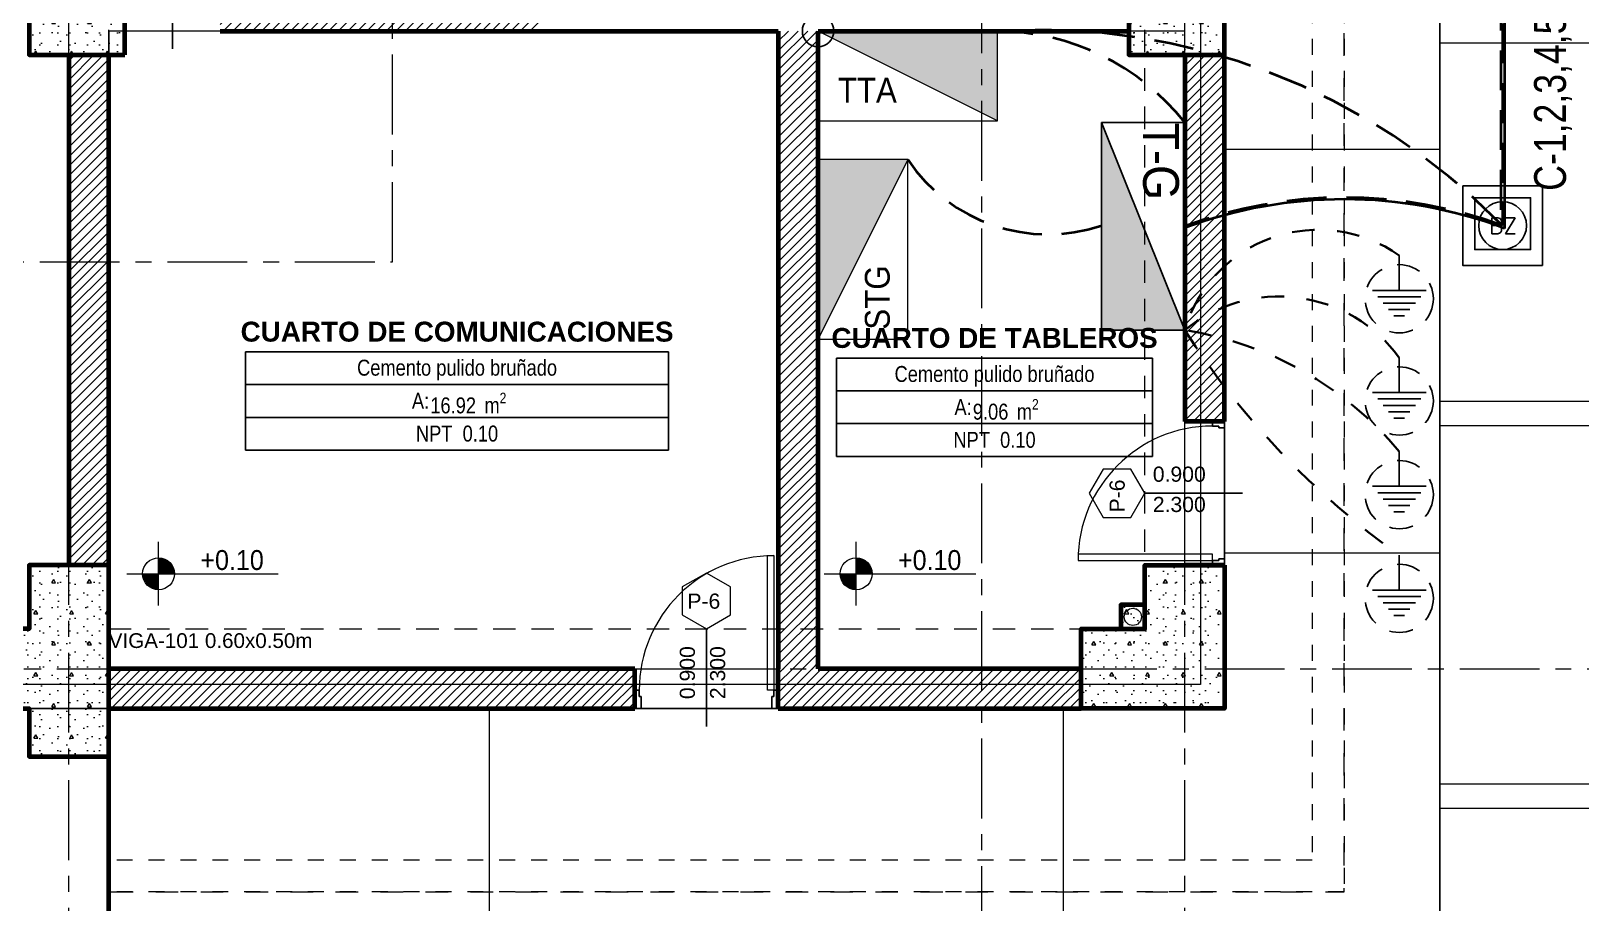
# Model space of a CAD drawing. Header units: inches. Extents: x -38 to 5698, y -33 to 92.
# Drawn here: x 44.08 to 53.81, y 5.98 to 11.45 of the extents above; entities that cross this region are included whole.
import ezdxf

# ---------------------------------------------------------------- set-up
doc = ezdxf.new("R2010")
doc.units = ezdxf.units.IN
doc.header["$MEASUREMENT"] = 0
doc.set_wipeout_variables(frame=1)
for name, pattern in [('A-PB$0$HIDDEN', [0.375, 0.25, -0.125]), ('CONTINUA', [0]), ('HIDDEN', [0.375, 0.25, -0.125]), ('Hidden Line', [0.195611, 0.141111, -0.0545]), ('HIDDENX2', [0.75, 0.5, -0.25]), ('Punto & Raya', [0.65, 0.5, -0.075, 0, -0.075]), ('Rayas', [0.282222, 0.141111, -0.141111]), ('RAYITAS', [0.375, 0.25, -0.125]), ('super', [0.125, 0.075, -0.05]), ('Wipeout_Contour', [1, 0, -1])]:
    doc.linetypes.add(name, pattern=pattern)
for name, color, linetype, lineweight in [('00 IE TABLERO IE', 4, 'Continuous', 25), ('ALUMBRADO', 5, 'Continuous', 25), ('CONDUCTOR DESNUDO DE 25MM2', 41, 'Rayas', 35), ('conductor electrico de suministro de energia a sub tableros', 1, 'Continuous', 0), ('distribucion a sub tableros', 210, 'CONTINUA', 40), ('sub tablero de distribucion', 184, 'Continuous', 9), ('textos', 7, 'Continuous', 5), ('TOMA', 140, 'Continuous', 40), ('TOMACORRIENTE', 22, 'RAYITAS', 9)]:
    doc.layers.add(name, color=color, linetype=linetype, lineweight=lineweight)
for name, color, linetype in [('02 _ ARQ _ ALB _ Cotas Ejes', 7, 'Continuous'), ('02 _ ARQ _ ALB _ Ejes Generales', 7, 'Continuous'), ('02 _ ARQ _ ZON _ Espacio.3D', 7, 'Continuous'), ('08 _ STR _ EXT _ 06 Columnas', 7, 'Continuous'), ('08 _ STR _ EXT _ 07 Losa Aligerada', 7, 'Continuous'), ('08 _ STR _ EXT _ 08 Placas Inclinadas', 7, 'Continuous'), ('08 _ STR _ EXT _ 09 Vigas', 7, 'Continuous'), ('08 _ STR _ EXT _ 10 Vereda Exterior', 7, 'Continuous'), ('08 _ STR _ EXT _ Estacionamiento-Pavimento', 7, 'Continuous'), ('BUZONES CDE COMUNICACION', 3, 'Continuous'), ('ESQUEMAS', 7, 'Continuous'), ('Estructura - 04 MURO', 253, 'Continuous'), ('Estructura - Carga', 7, 'Continuous'), ('Interior - Equipamiento', 7, 'Continuous'), ('Marcador - Secciones', 251, 'Continuous'), ('MEP - HVAC', 7, 'Continuous'), ('Notas - Etiquetas', 251, 'Continuous')]:
    doc.layers.add(name, color=color, linetype=linetype)
doc.styles.add('CUADRO', font='romans.shx')
doc.styles.add('Estilo_Generado_4', font='swisse.ttf')
doc.styles.add('Estilo_Generado_8', font='arialbd.ttf')
doc.styles.add('Estilo_Generado_9', font='ARIALN.TTF')
doc.styles.add('ROMANS 150', font='arial.ttf', dxfattribs={"width": 0.8, "height": 0.48})
doc.styles.add('SWISS', font='swisse.ttf')
doc.linetypes.add('ZIGZAG', pattern='A,0.00254,-5.08,[131,ltypeshp.shx,S=5.08,R=0,X=-5.08,Y=0],-10.16,[131,ltypeshp.shx,S=5.08,R=180,X=5.08,Y=0],-5.08', length=20.32254)
doc.dimstyles.new('Estilo_Generado__1', dxfattribs={"dimtxt": 0.125, "dimasz": 0.095, "dimexe": 0.18, "dimexo": 0.3, "dimgap": 0, "dimtad": 0, "dimtih": 1, "dimtoh": 1, "dimzin": 0, "dimdsep": 46, "dimtxsty": 'Estilo_Generado_4', "dimblk": 'ARROWHEAD_6', "dimblk1": 'ARROWHEAD_6', "dimblk2": 'ARROWHEAD_6', "dimcen": 0.09, "dimse1": 1, "dimse2": 1, "dimclrd": 144, "dimclre": 144, "dimclrt": 7, "dimadec": 0, "dimazin": 0, "dimtfac": 1, "dimtdec": 4, "dimtmove": 0, "dimatfit": 3, "dimfxl": 1, "dimtolj": 1, "dimtzin": 0, "dimarcsym": 0})
pattern_1 = [(45, (0, 0), (-0.030052038, 0.030052038), [])]
pattern_2 = [(0, (0, 0), (0, 0.3897114), [0.024375, -0.200625]), (0, (0.1125, 0.19486), (0, 0.3897114), [0.024375, -0.200625]), (60, (0, 0), (-0.3375, 0.1948557), [0.024375, -0.200625]), (60, (0.225, 0), (-0.3375, 0.1948557), [0.024375, -0.200625]), (120, (0.02437, 0), (0.3375, 0.1948557), [0.024375, -0.200625]), (120, (0.24938, 0), (0.3375, 0.1948557), [0.024375, -0.200625]), (0, (0, 0.0375), (0, 0.075), [0, -0.075, 0, -0.1125]), (45, (0.0375, 0.0375), (-0.05303301, 0.05303301), [0, -0.05625, 0, -0.09375])]

# ---------------------------------------------------------------- blocks, each defined once
blk = doc.blocks.new('*D15')
at = {"layer": '02 _ ARQ _ ALB _ Cotas Ejes', "color": 152, "linetype": 'Continuous', "lineweight": 35, "transparency": 16777216}
for p, q in [((37.37, 2.4806), (37.27, 2.3806)), ((44.37, 2.4806), (44.27, 2.3806))]:
    blk.add_line(p, q, dxfattribs=at)
at = {"layer": '02 _ ARQ _ ALB _ Cotas Ejes', "color": 144, "linetype": 'Continuous', "lineweight": 13, "transparency": 16777216}
for p, q in [((37.32, 2.3369), (37.32, 2.5244)), ((44.32, 2.3369), (44.32, 2.5244)), ((37.32, 2.4306), (40.5951, 2.4306)), ((41.0449, 2.4306), (44.32, 2.4306))]:
    blk.add_line(p, q, dxfattribs=at)
at = {"layer": '02 _ ARQ _ ALB _ Cotas Ejes', "color": 7, "lineweight": 35, "transparency": 16777216, "insert": (40.62, 2.3681), "char_height": 0.125, "attachment_point": 7, "style": 'Estilo_Generado_4'}
blk.add_mtext('\\A1;{\\pql;\\fSwis721 Ex BT|b0|i0|c0|p34;7.00}', dxfattribs=at)
blk = doc.blocks.new('ARROWHEAD_6')
at = {"color": 0, "linetype": 'Continuous', "lineweight": 0}
for p, q in [((0, 0), (-1, 0)), ((-0.5, -0.5), (0.5, 0.5))]:
    blk.add_line(p, q, dxfattribs=at)
blk = doc.blocks.new('*D16')
at = {"layer": '02 _ ARQ _ ALB _ Cotas Ejes', "color": 152, "linetype": 'Continuous', "lineweight": 35, "transparency": 16777216}
for p, q in [((44.37, 2.4806), (44.27, 2.3806)), ((51.27, 2.3806), (51.37, 2.4806))]:
    blk.add_line(p, q, dxfattribs=at)
at = {"layer": '02 _ ARQ _ ALB _ Cotas Ejes', "color": 144, "linetype": 'Continuous', "lineweight": 13, "transparency": 16777216}
for p, q in [((44.32, 2.3369), (44.32, 2.5244)), ((51.32, 2.3369), (51.32, 2.5244)), ((44.32, 2.4306), (47.5951, 2.4306)), ((48.0449, 2.4306), (51.32, 2.4306)), ((51.32, 2.4306), (51.395, 2.4306))]:
    blk.add_line(p, q, dxfattribs=at)
at = {"layer": '02 _ ARQ _ ALB _ Cotas Ejes', "color": 7, "lineweight": 35, "transparency": 16777216, "insert": (47.62, 2.3681), "char_height": 0.125, "attachment_point": 7, "style": 'Estilo_Generado_4'}
blk.add_mtext('\\A1;{\\pql;\\fSwis721 Ex BT|b0|i0|c0|p34;7.00}', dxfattribs=at)
blk = doc.blocks.new('T5015')
at = {"layer": '00 IE TABLERO IE'}
for p, q in [((-0.25, -0.2), (0.25, 0)), ((-0.25, 0), (0.25, 0)), ((-0.25, 0), (-0.25, -0.2)), ((0.25, 0), (0.25, -0.2)), ((-0.25, -0.2), (0.25, -0.2))]:
    blk.add_line(p, q, dxfattribs=at)
blk.add_solid([(-0.25, -0.2), (0.25, 0), (0.25, -0.2)], dxfattribs=at)
blk = doc.blocks.new('TD')
blk.add_hatch(color=256).paths.add_polyline_path([(-0.65, 0.35), (-0.65, 0.05), (-0.05, 0.05)])
blk.add_line((-0.65, 0.35), (-0.05, 0.05))
blk.add_lwpolyline([(-0.65, 0.05), (-0.05, 0.05), (-0.05, 0.35), (-0.65, 0.35)], close=True)
blk = doc.blocks.new('POZO')
at = {"layer": 'ALUMBRADO', "color": 3, "linetype": 'Continuous', "ltscale": 0.5}
for p, q in [((0, -0.1841), (0, 0)), ((-0.1417, -0.1841), (0.1417, -0.1841)), ((-0.1134, -0.2178), (0.1134, -0.2178)), ((-0.085, -0.2515), (0.085, -0.2515)), ((-0.0567, -0.2852), (0.0567, -0.2852)), ((-0.0283, -0.3189), (0.0283, -0.3189))]:
    blk.add_line(p, q, dxfattribs=at)
at = {"layer": 'ALUMBRADO', "color": 2, "linetype": 'HIDDEN', "ltscale": 0.5}
blk.add_circle((0, -0.2281), 0.18, dxfattribs=at)
blk = doc.blocks.new('BUZON COMUNICACIONES')
at = {"layer": 'BUZONES CDE COMUNICACION', "lineweight": -2, "elevation": 4337.758}
for points in [[(2636.731, 1479.557), (2637.731, 1479.557), (2637.731, 1478.557), (2636.731, 1478.557)], [(2636.881, 1479.407), (2637.581, 1479.407), (2637.581, 1478.757), (2636.881, 1478.757)]]:
    blk.add_lwpolyline(points, close=True, dxfattribs=at)
at = {"layer": 'BUZONES CDE COMUNICACION', "lineweight": -2}
blk.add_circle((2637.231, 1479.057, 4337.758), 0.3, dxfattribs=at)
at = {"color": 3, "lineweight": 140, "insert": (2637.061, 1479.155), "char_height": 0.2, "attachment_point": 1, "style": 'CUADRO'}
blk.add_mtext_dynamic_manual_height_columns('{\\Fromans|c0;BZ}', width=0.46064, gutter_width=1, heights=[0], dxfattribs=at)

msp = doc.modelspace()

# ---------------------------------------------------------------- hatches: boundary and pattern name
at = {"linetype": 'Continuous', "lineweight": 13, "true_color": 0x636466}
for points in [[(44.8826, 8.0455), (44.9826, 8.0455), (44.975, 8.0838), (44.9533, 8.1162), (44.9209, 8.1379), (44.8826, 8.1455)], [(49.2589, 8.0455), (49.3589, 8.0455), (49.3513, 8.0838), (49.3296, 8.1162), (49.2972, 8.1379), (49.2589, 8.1455)], [(44.8826, 8.0455), (44.7826, 8.0455), (44.7902, 8.0072), (44.8119, 7.9748), (44.8443, 7.9531), (44.8826, 7.9455)], [(49.2589, 8.0455), (49.1589, 8.0455), (49.1665, 8.0072), (49.1882, 7.9748), (49.2207, 7.9531), (49.2589, 7.9455)]]:
    msp.add_hatch(color=251, dxfattribs=at).paths.add_polyline_path(points)
at = {"layer": '08 _ STR _ EXT _ 10 Vereda Exterior', "linetype": 'Continuous', "lineweight": 13}
h = msp.add_hatch(dxfattribs=at)
h.set_pattern_fill('RETÍCULA_100X100_0002', color=251, style=0, pattern_type=2)
h.set_pattern_definition([(360, (3.7574, 18.3027), (0, 2.53199), []), (90, (3.7574, 18.3027), (-3.6, 0), [])])
h.paths.add_polyline_path([(2.17, 3.6213), (4.2913, 1.5), (9.32, 1.5), (9.32, 6.5), (40.52, 6.5), (40.52, 1.5), (52.92, 1.5), (52.92, 19.0859), (51.57, 19.0859), (51.57, 7.2), (9.07, 7.2), (9.07, 7.85), (6.5201, 7.85, -0.414214), (6.2701, 8.1), (6.2701, 8.85, -0.414213), (6.5201, 9.1), (9.07, 9.1), (9.07, 12), (6.5201, 12, -0.414214), (6.2701, 12.25), (6.2701, 13, -0.414213), (6.5201, 13.25), (9.07, 13.25), (9.07, 16.15), (6.5201, 16.15, -0.414214), (6.2701, 16.4), (6.2701, 17.15, -0.414213), (6.5201, 17.4), (8.77, 17.4), (8.7706, 21.0499), (2.17, 21.0499)])
at = {"layer": 'Estructura - Carga', "linetype": 'Continuous', "lineweight": 13}
h = msp.add_hatch(dxfattribs=at)
h.set_pattern_fill('HORMIGÓN_ARMADO_0002', color=251, style=0, pattern_type=2)
h.set_pattern_definition([(0, (0, 0), (0, 0.3117692), [0.03, -0.15]), (0, (0.09, 0.1559), (0, 0.3117692), [0.03, -0.15]), (60, (0, 0), (-0.27, 0.1558846), [0.03, -0.15]), (60, (0.18, 0), (-0.27, 0.1558846), [0.03, -0.15]), (120, (0.03, 0), (0.27, 0.1558846), [0.03, -0.15]), (120, (0.21, 0), (0.27, 0.1558846), [0.03, -0.15]), (0, (0, 0.03), (0, 0.06), [0, -0.06, 0, -0.09]), (45, (0.03, 0.03), (-0.04242641, 0.04242641), [0, -0.045, 0, -0.075])])
h.paths.add_polyline_path([(50.92, 7.7), (51.07, 7.7), (51.07, 7.85), (50.92, 7.85)])

# ---------------------------------------------------------------- linework, layer by layer
at = {"color": 251, "linetype": 'Continuous', "lineweight": 13, "true_color": 0x636466}
for p, q in [((44.8826, 7.8455), (44.8826, 8.2455)), ((49.2589, 7.8455), (49.2589, 8.2455)), ((44.6826, 8.0455), (45.6337, 8.0455))]:
    msp.add_line(p, q, dxfattribs=at)
for centre in [(44.8826, 8.0455), (49.2589, 8.0455)]:
    msp.add_circle(centre, 0.1, dxfattribs=at)
at = {"layer": '02 _ ARQ _ ZON _ Espacio.3D', "color": 252, "linetype": 'Continuous', "lineweight": 13}
for p, q in [((48.0816, 9.4382), (45.429, 9.4382)), ((45.429, 9.4382), (45.429, 8.8206)), ((45.429, 9.4382), (48.0816, 9.4382)), ((45.429, 9.2323), (45.429, 9.4382)), ((48.0816, 8.8206), (48.0816, 9.4382)), ((48.0816, 9.4382), (48.0816, 9.2323)), ((51.119, 9.3988), (49.135, 9.3988)), ((49.135, 9.3988), (49.135, 8.7811)), ((49.135, 9.3988), (51.119, 9.3988)), ((49.135, 9.1929), (49.135, 9.3988)), ((51.119, 8.7811), (51.119, 9.3988)), ((51.119, 9.3988), (51.119, 9.1929)), ((48.0816, 9.2323), (45.429, 9.2323)), ((45.429, 9.2323), (48.0816, 9.2323)), ((45.429, 9.0265), (45.429, 9.2323)), ((48.0816, 9.2323), (48.0816, 9.0265)), ((51.119, 9.1929), (49.135, 9.1929)), ((49.135, 9.1929), (51.119, 9.1929)), ((49.135, 8.987), (49.135, 9.1929)), ((51.119, 9.1929), (51.119, 8.987)), ((48.0816, 9.0265), (45.429, 9.0265)), ((45.429, 9.0265), (48.0816, 9.0265)), ((45.429, 8.8206), (45.429, 9.0265)), ((48.0816, 9.0265), (48.0816, 8.8206)), ((51.119, 8.987), (49.135, 8.987)), ((49.135, 8.987), (51.119, 8.987)), ((49.135, 8.7811), (49.135, 8.987)), ((51.119, 8.987), (51.119, 8.7811)), ((45.429, 8.8206), (48.0816, 8.8206)), ((48.0816, 8.8206), (45.429, 8.8206)), ((49.135, 8.7811), (51.119, 8.7811)), ((51.119, 8.7811), (49.135, 8.7811))]:
    msp.add_line(p, q, dxfattribs=at)
at = {"layer": '02 _ ARQ _ ZON _ Espacio.3D', "color": 254, "linetype": 'Continuous', "lineweight": 0, "flags": 128}
msp.add_lwpolyline([(44.07, 8.1), (44.32, 8.1), (44.32, 16.1), (44.07, 16.1)], dxfattribs=at)
at = {"layer": '02 _ ARQ _ ZON _ Espacio.3D', "color": 9, "linetype": 'Continuous', "lineweight": 5, "flags": 128}
for points in [[(44.57, 7.45), (48.77, 7.45), (48.77, 11.45), (47.27, 11.45), (45.7699, 11.45), (44.57, 11.45)], [(49.02, 11.45), (49.02, 7.45), (50.67, 7.45), (50.67, 7.7), (51.07, 7.7), (51.07, 8.1), (51.32, 8.1), (51.32, 11.45)]]:
    msp.add_lwpolyline(points, close=True, dxfattribs=at)
at = {"layer": '08 _ STR _ EXT _ 07 Losa Aligerada', "color": 7, "linetype": 'Rayas', "lineweight": 18, "flags": 128}
msp.add_lwpolyline([(8.17, 27.9392), (7.67, 27.9392), (7.67, 5.8), (25.2353, 5.8), (25.2353, 7.2), (30.4315, 7.2), (30.4315, 6.0005), (37.07, 6.0005), (37.07, 3.3753), (44.57, 3.3753), (44.57, 6.05), (52.32, 6.05), (52.32, 14.9999), (51.57, 14.9999), (51.57, 15.1499), (51.57, 15.7999), (51.57, 18.1001), (51.57, 18.1001), (51.57, 20.35), (46.67, 20.35), (46.67, 22.35), (46.67, 22.6), (46.67, 24.5), (46.67, 24.75), (46.67, 26.75), (51.57, 26.75), (51.57, 29.7), (51.57, 29.7), (51.57, 35.2005), (52.37, 35.2005), (52.52, 35.2005), (52.52, 41.1), (38.9553, 41.1), (38.9553, 40.8001), (34.0478, 40.8001), (34.0478, 40.5001), (23.37, 40.5001), (23.37, 43.8736), (16.2699, 43.8736), (16.2699, 39.9), (11.1201, 39.9), (11.1201, 40.95), (8.02, 40.95), (8.02, 37.7), (9.07, 37.7), (9.07, 33.9), (8.17, 33.9)], close=True, dxfattribs=at)
at = {"layer": '08 _ STR _ EXT _ 07 Losa Aligerada', "color": 7, "linetype": 'Continuous', "lineweight": 18, "flags": 128}
msp.add_lwpolyline([(9.07, 7.2), (51.57, 7.2), (51.57, 39.9), (9.07, 39.9)], dxfattribs=at)
at = {"layer": '08 _ STR _ EXT _ 08 Placas Inclinadas', "color": 7, "linetype": 'Continuous', "lineweight": 80, "flags": 128}
msp.add_lwpolyline([(44.57, 3.3995), (44.57, 6.9)], dxfattribs=at)
at = {"layer": '08 _ STR _ EXT _ 09 Vigas', "color": 251, "linetype": 'Hidden Line', "lineweight": 13}
msp.add_line((51.07, 7.7), (51.07, 16.9), dxfattribs=at)
at = {"layer": '08 _ STR _ EXT _ 09 Vigas', "color": 251, "linetype": 'super', "lineweight": 13}
for p, q in [((52.12, 14.9999), (52.12, 6.25)), ((52.32, 14.9999), (52.32, 6.05)), ((52.12, 6.25), (44.57, 6.25)), ((44.57, 6.25), (44.57, 6.05)), ((52.32, 6.05), (44.57, 6.05))]:
    msp.add_line(p, q, dxfattribs=at)
at = {"layer": '08 _ STR _ EXT _ 10 Vereda Exterior', "color": 7, "linetype": 'Continuous', "lineweight": 18, "flags": 128}
msp.add_lwpolyline([(40.52, 1.5), (52.92, 1.5), (52.92, 19.0859), (51.57, 19.0859), (51.57, 7.2), (9.07, 7.2)], dxfattribs=at)
at = {"layer": '08 _ STR _ EXT _ Estacionamiento-Pavimento', "color": 7, "linetype": 'Continuous', "lineweight": 18, "flags": 128}
msp.add_lwpolyline([(9.07, 40.85), (52.92, 40.85), (52.92, 1.5), (69.77, 1.5), (69.77, 46.7845), (56.22, 46.9373), (56.22, 50.85), (9.07, 50.85)], close=True, dxfattribs=at)
at = {"layer": 'conductor electrico de suministro de energia a sub tableros', "lineweight": 40}
msp.add_line((53.326, 34.9448, -0.0001), (53.326, 10.2119, -0.0008), dxfattribs=at)
at = {"layer": 'distribucion a sub tableros', "linetype": 'A-PB$0$HIDDEN', "lineweight": 40}
msp.add_line((53.3146, 15.9979, -0.0005), (53.3146, 10.2293, -0.0005), dxfattribs=at)
msp.add_arc((50.4621, 11.2336), 1.0592, 213.8707, 288.51437, dxfattribs=at)
at = {"layer": 'Estructura - 04 MURO', "color": 152, "linetype": 'Continuous', "lineweight": 25}
for p, q in [((44.97, 11.95), (44.97, 11.3375)), ((51.07, 8.55), (51.6825, 8.55)), ((48.32, 7.7), (48.32, 7.0875))]:
    msp.add_line(p, q, dxfattribs=at)
at = {"layer": 'Estructura - 04 MURO', "color": 165, "linetype": 'Continuous', "lineweight": 15}
for p, q in [((48.702, 7.315), (48.702, 8.159)), ((48.702, 8.159), (48.742, 8.159)), ((51.495, 8.168), (50.651, 8.168)), ((50.651, 8.168), (50.651, 8.128)), ((50.651, 8.128), (51.495, 8.128)), ((51.495, 8.128), (51.495, 8.168))]:
    msp.add_line(p, q, dxfattribs=at)
at = {"layer": 'Estructura - 04 MURO', "color": 7, "linetype": 'Continuous', "lineweight": 80}
for p, q in [((51.495, 8.1), (51.32, 8.1)), ((51.495, 8.1), (51.32, 8.1)), ((51.57, 8.1), (51.495, 8.1)), ((51.57, 8.1), (51.495, 8.1)), ((51.57, 8.1), (51.495, 8.1))]:
    msp.add_line(p, q, dxfattribs=at)
at = {"layer": 'Estructura - 04 MURO', "color": 165, "linetype": 'Continuous', "lineweight": 25}
for p, q in [((51.495, 8.1), (51.495, 8.128)), ((51.495, 8.128), (51.535, 8.128)), ((51.57, 8.1), (51.495, 8.1)), ((51.535, 8.128), (51.535, 8.14)), ((51.535, 8.14), (51.57, 8.14)), ((51.57, 8.14), (51.57, 8.1))]:
    msp.add_line(p, q, dxfattribs=at)
at = {"layer": 'Estructura - 04 MURO', "color": 251, "linetype": 'Continuous', "lineweight": 13, "flags": 128}
for points in [[(50.72, 8.55), (50.8075, 8.3984), (50.9825, 8.3984), (51.07, 8.55), (50.9825, 8.7016), (50.8075, 8.7016)], [(48.32, 8.05), (48.1684, 7.9625), (48.1684, 7.7875), (48.32, 7.7), (48.4715, 7.7875), (48.4715, 7.9625)]]:
    msp.add_lwpolyline(points, close=True, dxfattribs=at)
at = {"layer": 'Estructura - Carga', "color": 7, "linetype": 'Continuous', "lineweight": 80, "flags": 128}
msp.add_lwpolyline([(50.92, 7.7), (51.07, 7.7), (51.07, 7.85), (50.92, 7.85)], close=True, dxfattribs=at)
at = {"layer": 'Interior - Equipamiento', "color": 252, "linetype": 'Continuous', "lineweight": 13, "flags": 128}
for points in [[(57.92, 11.375), (57.92, 11.525), (52.92, 11.525), (52.92, 11.375)], [(57.92, 8.975), (57.92, 9.125), (52.92, 9.125), (52.92, 8.975)], [(57.92, 6.575), (57.92, 6.725), (52.92, 6.725), (52.92, 6.575)]]:
    msp.add_lwpolyline(points, close=True, dxfattribs=at)
at = {"layer": 'MEP - HVAC', "color": 7, "linetype": 'Continuous', "lineweight": 13, "flags": 128}
msp.add_lwpolyline([(50.995, 7.721, -1), (50.995, 7.829, -1)], format="xyb", close=True, dxfattribs=at)
at = {"layer": 'TOMA', "color": 2, "linetype": 'HIDDENX2', "ltscale": 0.5}
msp.add_line((53.3038, 34.9537, -0.0009), (53.3039, 10.2383, -0.0005), dxfattribs=at)

# ---------------------------------------------------------------- block references
at = {"layer": 'BUZONES CDE COMUNICACION', "color": 251, "true_color": 0x636466, "xscale": 0.5000000657021336, "yscale": 0.5000000657021336, "zscale": 0.5000000657021336}
msp.add_blockref('BUZON COMUNICACIONES', (-1265.3011, -729.2994, -2168.8796), dxfattribs=at)
at = {"layer": 'TOMACORRIENTE', "linetype": 'ZIGZAG', "xscale": 1.188055232608299, "yscale": 1.188055232608299, "zscale": 1.188055232608299}
for p in [(52.666, 10.0415), (52.666, 9.4005), (52.666, 8.8129), (52.666, 8.162)]:
    msp.add_blockref('POZO', p, dxfattribs=at)

# ---------------------------------------------------------------- texts
at = {"color": 251, "lineweight": 13, "true_color": 0x636466, "char_height": 0.125, "attachment_point": 7, "style": 'Estilo_Generado_4'}
for insert in [(45.1451, 8.0673), (49.5214, 8.0673)]:
    msp.add_mtext('\\A1;{\\W0.900000x;\\pql;\\fSwis721 Ex BT|b0|i0|c0|p34;+0.10}', dxfattribs=dict(at, insert=insert))
at = {"layer": '02 _ ARQ _ ZON _ Espacio.3D', "color": 252, "lineweight": 25, "attachment_point": 2}
for s, insert, char_height, style in [('\\A1;{\\pqc;\\pt0;\\fArial|b1|i0|c0|p34;CUARTO DE COMUNICACIONES}', (46.7553, 9.6267), 0.125, 'Estilo_Generado_8'), ('\\A1;{\\pqc;\\pt0;\\fArial|b1|i0|c0|p34;}', (48.0816, 9.6552), 0.125, 'Estilo_Generado_8'), ('\\A1;{\\pqc;\\pt0;\\fArial|b1|i0|c0|p34;CUARTO DE TABLEROS}', (50.127, 9.5872), 0.125, 'Estilo_Generado_8'), ('\\A1;{\\pqc;\\pt0;\\fArial|b1|i0|c0|p34;}', (51.119, 9.6158), 0.125, 'Estilo_Generado_8'), ('\\A1;{\\pqc;\\pt0;\\fArial Narrow|b0|i0|c0|p34;}', (46.1247, 9.4176), 0.1, 'Estilo_Generado_9'), ('\\A1;{\\pqc;\\pt0;\\fArial Narrow|b0|i0|c0|p34;Cemento pulido bruñado}', (46.7553, 9.3881), 0.1, 'Estilo_Generado_9'), ('\\A1;{\\pqc;\\pt0;\\fArial Narrow|b0|i0|c0|p34;}', (49.4964, 9.3782), 0.1, 'Estilo_Generado_9'), ('\\A1;{\\pqc;\\pt0;\\fArial Narrow|b0|i0|c0|p34;Cemento pulido bruñado}', (50.127, 9.3487), 0.1, 'Estilo_Generado_9'), ('\\A1;{\\pqc;\\pt0;\\fArial Narrow|b0|i0|c0|p34;A: }', (46.5261, 9.1805), 0.1, 'Estilo_Generado_9'), ('\\A1;{\\pqc;\\pt0,0.3;\\fArial Narrow|b0|i0|c0|p34;16.92\\fArial Narrow|b0|i0|c0|p34;\\A1{\\H.66x;\\S^  ;}\\fArial Narrow|b0|i0|c0|p34; m\\fArial Narrow|b0|i0|c0|p34;\\A1{\\H.66x;\\S2^  ;}}', (46.8259, 9.1809), 0.1, 'Estilo_Generado_9'), ('\\A1;{\\pqc;\\pt0;\\fArial Narrow|b0|i0|c0|p34;A: }', (49.9299, 9.141), 0.1, 'Estilo_Generado_9'), ('\\A1;{\\pqc;\\pt0,0.3;\\fArial Narrow|b0|i0|c0|p34;9.06\\fArial Narrow|b0|i0|c0|p34;\\A1{\\H.66x;\\S^  ;}\\fArial Narrow|b0|i0|c0|p34; m\\fArial Narrow|b0|i0|c0|p34;\\A1{\\H.66x;\\S2^  ;}}', (50.1976, 9.1414), 0.1, 'Estilo_Generado_9'), ('\\A1;{\\pqc;\\pt0;\\fArial Narrow|b0|i0|c0|p34;}', (46.4955, 9.0059), 0.1, 'Estilo_Generado_9'), ('\\A1;{\\pqc;\\pt0;\\fArial Narrow|b0|i0|c0|p34;NPT  0.10}', (46.7553, 8.975), 0.1, 'Estilo_Generado_9'), ('\\A1;{\\pqc;\\pt0;\\fArial Narrow|b0|i0|c0|p34;}', (49.8673, 8.9664), 0.1, 'Estilo_Generado_9'), ('\\A1;{\\pqc;\\pt0;\\fArial Narrow|b0|i0|c0|p34;NPT  0.10}', (50.127, 8.9356), 0.1, 'Estilo_Generado_9')]:
    msp.add_mtext(s, dxfattribs=dict(at, insert=insert, char_height=char_height, style=style))
at = {"layer": 'distribucion a sub tableros', "linetype": 'A-PB$0$HIDDEN', "lineweight": 40, "insert": (53.6293, 11.9946), "char_height": 0.2, "width": 2.149304, "attachment_point": 5, "rotation": 90.0596, "style": 'ROMANS 150'}
msp.add_mtext('C-1,2,3,4,5,6,7,8,9,10,11,12,13', dxfattribs=at)
at = {"layer": 'Estructura - 04 MURO', "color": 251, "lineweight": 25, "char_height": 0.095, "attachment_point": 7, "style": 'Estilo_Generado_4'}
for s, insert in [('\\A1;{\\pql;\\pt0;\\fSwis721 Ex BT|b0|i0|c0|p34;0.900\\fSwis721 Ex BT|b0|i0|c0|p34;\\A1{\\H.66x;\\S^  ;}\\fSwis721 Ex BT|b0|i0|c0|p34;\\fSwis721 Ex BT|b0|i0|c0|p34;}', (51.12, 8.5949)), ('\\A1;{\\pql;\\pt0;\\fSwis721 Ex BT|b0|i0|c0|p34;2.300\\fSwis721 Ex BT|b0|i0|c0|p34;\\A1{\\H.66x;\\S^  ;}\\fSwis721 Ex BT|b0|i0|c0|p34;\\fSwis721 Ex BT|b0|i0|c0|p34;}', (51.12, 8.405)), ('\\A1;{\\pql;\\pt0;\\fSwis721 Ex BT|b0|i0|c0|p34;P-6\\fSwis721 Ex BT|b0|i0|c0|p34;\\fSwis721 Ex BT|b0|i0|c0|p34;\\fSwis721 Ex BT|b0|i0|c0|p34;}', (48.2001, 7.825))]:
    msp.add_mtext(s, dxfattribs=dict(at, insert=insert))
at = {"layer": 'Estructura - 04 MURO', "color": 251, "lineweight": 25, "char_height": 0.095, "attachment_point": 7, "rotation": 90, "style": 'Estilo_Generado_4'}
for s, insert in [('\\A1;{\\pql;\\pt0;\\fSwis721 Ex BT|b0|i0|c0|p34;P-6\\fSwis721 Ex BT|b0|i0|c0|p34;\\fSwis721 Ex BT|b0|i0|c0|p34;\\fSwis721 Ex BT|b0|i0|c0|p34;}', (50.945, 8.4301)), ('\\A1;{\\pql;\\pt0;\\fSwis721 Ex BT|b0|i0|c0|p34;0.900\\fSwis721 Ex BT|b0|i0|c0|p34;\\A1{\\H.66x;\\S^  ;}\\fSwis721 Ex BT|b0|i0|c0|p34;\\fSwis721 Ex BT|b0|i0|c0|p34;}', (48.2751, 7.2591)), ('\\A1;{\\pql;\\pt0;\\fSwis721 Ex BT|b0|i0|c0|p34;2.300\\fSwis721 Ex BT|b0|i0|c0|p34;\\A1{\\H.66x;\\S^  ;}\\fSwis721 Ex BT|b0|i0|c0|p34;\\fSwis721 Ex BT|b0|i0|c0|p34;}', (48.465, 7.2591))]:
    msp.add_mtext(s, dxfattribs=dict(at, insert=insert))
at = {"layer": 'Notas - Etiquetas', "color": 8, "linetype": 'Continuous', "lineweight": 13, "insert": (44.57, 7.6724), "char_height": 0.0925, "attachment_point": 1, "style": 'Estilo_Generado_4'}
msp.add_mtext('\\A1;{\\pql;\\fSwis721 Ex BT|b0|i0|c0|p34;VIGA-101\\fSwis721 Ex BT|b0|i0|c0|p34; \\fSwis721 Ex BT|b0|i0|c0|p34;0.60\\fSwis721 Ex BT|b0|i0|c0|p34;x\\fSwis721 Ex BT|b0|i0|c0|p34;0.50\\fSwis721 Ex BT|b0|i0|c0|p34;m}', dxfattribs=at)
at = {"layer": 'textos', "style": 'SWISS', "width": 0.9}
msp.add_text('TTA', height=0.156, dxfattribs=at).set_placement((49.1438, 11.0004))
msp.add_text('STG', height=0.156, rotation=90, dxfattribs=at).set_placement((49.4696, 9.5766))

# ---------------------------------------------------------------- dimensions: what is measured, and where the dimension line sits
at = {"layer": '02 _ ARQ _ ALB _ Cotas Ejes', "color": 144, "linetype": 'Continuous', "lineweight": 13}
dim = msp.add_linear_dim(base=(44.32, 2.4306), p1=(37.32, 7.45), p2=(44.32, 2.7459), dimstyle='Estilo_Generado__1', dxfattribs=at)
dim.commit()
dim.dimension.update_dxf_attribs({"geometry": '*D15', "text_midpoint": (40.7823, 2.4306), "dimtype": 160})

# ---------------------------------------------------------------- next in the draw order: wipeouts: each hides what was drawn before it
at = {"color": 254, "linetype": 'Wipeout_Contour', "lineweight": 0, "ltscale": 421.317238}
msp.add_wipeout([(51.32, 11.7), (51.57, 11.7), (51.57, 11.3), (51.32, 11.3), (51.32, 9), (51.57, 9), (51.57, 12.2), (51.32, 12.2)], dxfattribs=at).dxf.layer = 'Estructura - 04 MURO'
at = {"color": 254, "linetype": 'Wipeout_Contour', "lineweight": 0, "ltscale": 182.067327}
msp.add_wipeout([(44.32, 11.3), (44.32, 8.1), (44.57, 8.1), (44.57, 11.3)], dxfattribs=at).dxf.layer = 'Estructura - 04 MURO'
at = {"color": 254, "linetype": 'Wipeout_Contour', "lineweight": 0, "ltscale": 187.189745}
msp.add_wipeout([(44.57, 7.2), (47.87, 7.2), (47.87, 7.45), (44.57, 7.45)], dxfattribs=at).dxf.layer = 'Estructura - 04 MURO'
at = {"color": 254, "linetype": 'Wipeout_Contour', "lineweight": 0, "ltscale": 201.031811}
msp.add_wipeout([(48.77, 7.2), (50.67, 7.2), (50.67, 7.45), (48.77, 7.45)], dxfattribs=at).dxf.layer = 'Estructura - 04 MURO'

# ---------------------------------------------------------------- next in the draw order: hatches: boundary and pattern name
at = {"layer": '08 _ STR _ EXT _ 06 Columnas', "linetype": 'Continuous', "lineweight": 9}
h = msp.add_hatch(dxfattribs=at)
h.set_pattern_fill('HORMIGÓN_EN_MASA_0002', style=0, pattern_type=2)
h.set_pattern_definition(pattern_2)
h.paths.add_polyline_path([(44.67, 11.3), (44.67, 11.7), (44.07, 11.7), (44.07, 11.3)])
h = msp.add_hatch(dxfattribs=at)
h.set_pattern_fill('HORMIGÓN_EN_MASA_0002', style=0, pattern_type=2)
h.set_pattern_definition(pattern_2)
h.paths.add_polyline_path([(51.57, 11.3), (51.57, 11.7), (50.97, 11.7), (50.97, 11.3)])
h = msp.add_hatch(dxfattribs=at)
h.set_pattern_fill('HORMIGÓN_EN_MASA_0002', style=0, pattern_type=2)
h.set_pattern_definition(pattern_2)
h.paths.add_polyline_path([(43.67, 7.2), (44.07, 7.2), (44.07, 6.9), (44.57, 6.9), (44.57, 8.1), (44.07, 8.1), (44.07, 7.7), (43.67, 7.7)])
h = msp.add_hatch(dxfattribs=at)
h.set_pattern_fill('HORMIGÓN_EN_MASA_0002', style=0, pattern_type=2)
h.set_pattern_definition(pattern_2)
h.paths.add_polyline_path([(51.57, 8.1), (51.07, 8.1), (51.07, 7.7), (50.67, 7.7), (50.67, 7.2), (51.57, 7.2)])
at = {"layer": 'Estructura - 04 MURO', "linetype": 'Continuous', "lineweight": 5}
h = msp.add_hatch(dxfattribs=at)
h.set_pattern_fill('LADRILLO_COMÚN_0002', color=252, style=0, pattern_type=2)
h.set_pattern_definition(pattern_1)
h.paths.add_polyline_path([(51.32, 11.7), (51.57, 11.7), (51.57, 11.3), (51.32, 11.3), (51.32, 9), (51.57, 9), (51.57, 12.2), (51.32, 12.2)])
h = msp.add_hatch(dxfattribs=at)
h.set_pattern_fill('LADRILLO_COMÚN_0002', color=252, style=0, pattern_type=2)
h.set_pattern_definition(pattern_1)
h.paths.add_polyline_path([(44.32, 11.3), (44.32, 8.1), (44.57, 8.1), (44.57, 11.3)])
h = msp.add_hatch(dxfattribs=at)
h.set_pattern_fill('LADRILLO_COMÚN_0002', color=252, style=0, pattern_type=2)
h.set_pattern_definition(pattern_1)
h.paths.add_polyline_path([(44.57, 7.2), (47.87, 7.2), (47.87, 7.45), (44.57, 7.45)])
h = msp.add_hatch(dxfattribs=at)
h.set_pattern_fill('LADRILLO_COMÚN_0002', color=252, style=0, pattern_type=2)
h.set_pattern_definition(pattern_1)
h.paths.add_polyline_path([(48.77, 7.2), (50.67, 7.2), (50.67, 7.45), (48.77, 7.45)])

# ---------------------------------------------------------------- next in the draw order: linework, layer by layer
at = {"layer": '02 _ ARQ _ ALB _ Ejes Generales', "color": 252, "linetype": 'Punto & Raya', "lineweight": 13}
for p, q in [((44.32, 3.05), (44.32, 44.9)), ((51.32, 3.05), (51.32, 44.9))]:
    msp.add_line(p, q, dxfattribs=at)
at = {"layer": '08 _ STR _ EXT _ 06 Columnas', "color": 7, "linetype": 'Continuous', "lineweight": 80, "flags": 128}
for points in [[(44.67, 11.3), (44.67, 11.7), (44.07, 11.7), (44.07, 11.3)], [(51.57, 11.3), (51.57, 11.7), (50.97, 11.7), (50.97, 11.3)], [(43.67, 7.2), (44.07, 7.2), (44.07, 6.9), (44.57, 6.9), (44.57, 8.1), (44.07, 8.1), (44.07, 7.7), (43.67, 7.7)], [(51.57, 8.1), (51.57, 7.2), (50.67, 7.2), (50.67, 7.7), (51.07, 7.7), (51.07, 8.1)]]:
    msp.add_lwpolyline(points, close=True, dxfattribs=at)
at = {"layer": '08 _ STR _ EXT _ 09 Vigas', "color": 251, "linetype": 'Hidden Line', "lineweight": 13}
for p, q in [((51.57, 7.2), (51.57, 20.7)), ((44.57, 7.7), (44.57, 16.9)), ((9.57, 7.2), (51.57, 7.2)), ((44.57, 7.2), (44.07, 7.2))]:
    msp.add_line(p, q, dxfattribs=at)
at = {"layer": 'CONDUCTOR DESNUDO DE 25MM2'}
for centre, radius, start, end in [((52.1593, 9.3294, 0.0001), 0.874, 54.5645, 163.80449), ((51.9114, 8.8509, -0.0001), 0.9336, 36.06873, 129.3136), ((50.9925, 7.4216, -0.0001), 2.1763, 39.73678, 81.34594), ((55.6796, 12.3843, 0.0003), 5.1874, 212.81436, 234.48344)]:
    msp.add_arc(centre, radius, start, end, dxfattribs=at)
at = {"layer": 'conductor electrico de suministro de energia a sub tableros', "lineweight": 40}
msp.add_arc((52.319, 7.5294, 0.0008), 2.8652, 69.42289, 110.40623, dxfattribs=at)
at = {"layer": 'distribucion a sub tableros', "linetype": 'A-PB$0$HIDDEN', "lineweight": 40}
msp.add_arc((52.323, 7.5411, -0.0004), 2.8652, 69.75215, 110.49227, dxfattribs=at)
at = {"layer": 'Estructura - 04 MURO', "color": 7, "linetype": 'Continuous', "lineweight": 80}
for p, q in [((51.495, 9), (51.32, 9)), ((51.495, 9), (51.32, 9)), ((51.57, 9), (51.495, 9)), ((51.57, 9), (51.495, 9)), ((51.57, 9), (51.495, 9)), ((47.87, 7.315), (47.87, 7.45)), ((47.87, 7.315), (47.87, 7.45)), ((48.77, 7.315), (48.77, 7.45)), ((48.77, 7.315), (48.77, 7.45)), ((47.87, 7.2), (47.87, 7.315)), ((47.87, 7.2), (47.87, 7.315)), ((47.87, 7.2), (47.87, 7.315)), ((48.77, 7.2), (48.77, 7.315)), ((48.77, 7.2), (48.77, 7.315)), ((48.77, 7.2), (48.77, 7.315))]:
    msp.add_line(p, q, dxfattribs=at)
at = {"layer": 'Estructura - 04 MURO', "color": 165, "linetype": 'Continuous', "lineweight": 25}
for p, q in [((51.495, 8.972), (51.495, 9)), ((51.495, 9), (51.57, 9)), ((51.535, 8.972), (51.495, 8.972)), ((51.535, 8.96), (51.535, 8.972)), ((51.57, 8.96), (51.535, 8.96)), ((51.57, 9), (51.57, 8.96)), ((47.898, 7.315), (47.87, 7.315)), ((47.87, 7.315), (47.87, 7.2)), ((47.898, 7.275), (47.898, 7.315)), ((48.77, 7.315), (48.742, 7.315)), ((48.742, 7.315), (48.742, 7.275)), ((48.77, 7.2), (48.77, 7.315)), ((47.87, 7.2), (47.91, 7.2)), ((47.91, 7.275), (47.898, 7.275)), ((47.91, 7.2), (47.91, 7.275)), ((48.742, 7.275), (48.73, 7.275)), ((48.73, 7.275), (48.73, 7.2)), ((48.73, 7.2), (48.77, 7.2))]:
    msp.add_line(p, q, dxfattribs=at)
at = {"layer": 'Estructura - 04 MURO', "color": 165, "linetype": 'Continuous', "lineweight": 15}
for p, q in [((48.742, 8.159), (48.742, 7.315)), ((48.742, 7.315), (48.702, 7.315))]:
    msp.add_line(p, q, dxfattribs=at)
at = {"layer": 'Estructura - 04 MURO', "color": 7, "linetype": 'Continuous', "lineweight": 80, "flags": 128}
for points in [[(51.57, 9), (51.57, 12.2)], [(44.32, 11.3), (44.32, 8.1)], [(44.57, 8.1), (44.57, 11.3)], [(51.32, 11.3), (51.32, 9)], [(47.87, 7.45), (44.57, 7.45)], [(50.67, 7.45), (49.02, 7.45)], [(44.57, 7.2), (47.87, 7.2)], [(48.77, 7.2), (50.67, 7.2)]]:
    msp.add_lwpolyline(points, dxfattribs=at)
at = {"layer": 'Estructura - 04 MURO', "color": 7, "linetype": 'Continuous', "lineweight": 15}
for centre in [(51.495, 8.128), (48.742, 7.315)]:
    msp.add_arc(centre, 0.844, 90, 180, dxfattribs=at)
at = {"layer": 'Marcador - Secciones', "color": 251, "linetype": 'Punto & Raya', "lineweight": 13}
for p, q in [((50.0454, 46.2111), (50.0454, 0.9472)), ((4.9384, 10.0018), (46.3506, 10.0018))]:
    msp.add_line(p, q, dxfattribs=at)
at = {"layer": 'TOMA', "color": 2, "linetype": 'HIDDENX2', "ltscale": 0.5}
for centre, radius, start, end in [((50.4001, 7.3915, -0.0032), 4.0665, 44.43236, 93.59057), ((50.1325, 9.9336, -0.0021), 1.5165, 38.46407, 89.51118)]:
    msp.add_arc(centre, radius, start, end, dxfattribs=at)

# ---------------------------------------------------------------- next in the draw order: block references
at = {"xscale": 2.607411620617631, "yscale": 2.607411620617631, "zscale": 2.607411620617631, "rotation": 270}
msp.add_blockref('T5015', (51.32, 10.225), dxfattribs=at)

# ---------------------------------------------------------------- next in the draw order: texts
at = {"layer": 'textos', "style": 'SWISS', "width": 0.9}
msp.add_text('T-G', height=0.22426, rotation=270, dxfattribs=at).set_placement((51.0592, 10.8755))

# ---------------------------------------------------------------- next in the draw order: wipeouts: each hides what was drawn before it
at = {"color": 254, "linetype": 'Wipeout_Contour', "lineweight": 0, "ltscale": 199.348295}
msp.add_wipeout([(49.02, 7.45), (49.02, 11.45), (48.77, 11.45), (48.77, 7.45)], dxfattribs=at).dxf.layer = 'Estructura - 04 MURO'

# ---------------------------------------------------------------- next in the draw order: hatches: boundary and pattern name
at = {"layer": 'Estructura - 04 MURO', "linetype": 'Continuous', "lineweight": 5}
h = msp.add_hatch(dxfattribs=at)
h.set_pattern_fill('LADRILLO_COMÚN_0002', color=252, style=0, pattern_type=2)
h.set_pattern_definition(pattern_1)
h.paths.add_polyline_path([(49.02, 7.45), (49.02, 11.45), (48.77, 11.45), (48.77, 7.45)])

# ---------------------------------------------------------------- next in the draw order: linework, layer by layer
at = {"color": 251, "linetype": 'Continuous', "lineweight": 13, "true_color": 0x636466}
msp.add_line((49.0589, 8.0455), (50.01, 8.0455), dxfattribs=at)
msp.add_circle((49.02, 11.45), 0.0987)
at = {"layer": '02 _ ARQ _ ALB _ Ejes Generales', "color": 252, "linetype": 'Punto & Raya', "lineweight": 13}
msp.add_line((5.8454, 7.45), (54.57, 7.45), dxfattribs=at)
at = {"layer": '08 _ STR _ EXT _ 09 Vigas', "color": 251, "linetype": 'Hidden Line', "lineweight": 13}
msp.add_line((44.57, 7.7), (51.07, 7.7), dxfattribs=at)
at = {"layer": 'Estructura - 04 MURO', "color": 7, "linetype": 'Continuous', "lineweight": 80, "flags": 128}
for points in [[(47.27, 11.45), (48.77, 11.45)], [(48.77, 11.45), (48.77, 7.45)], [(49.02, 7.45), (49.02, 11.45)], [(49.02, 11.45), (50.97, 11.45)]]:
    msp.add_lwpolyline(points, dxfattribs=at)

# ---------------------------------------------------------------- next in the draw order: block references
at = {"layer": 'sub tablero de distribucion', "linetype": 'Continuous', "lineweight": 0, "xscale": 1.875816488894348, "yscale": 1.875816488894348, "zscale": 1.875816488894348}
for p, rotation in [((48.9262, 11.5438), 180), ((48.9262, 9.424), 270)]:
    msp.add_blockref('TD', p, dxfattribs=dict(at, rotation=rotation))

# ---------------------------------------------------------------- next in the draw order: dimensions: what is measured, and where the dimension line sits
at = {"layer": '02 _ ARQ _ ALB _ Cotas Ejes', "color": 144, "linetype": 'Continuous', "lineweight": 13}
dim = msp.add_linear_dim(base=(51.32, 2.4306), p1=(44.32, 2.7459), p2=(51.32, 7.45), dimstyle='Estilo_Generado__1', dxfattribs=at)
dim.commit()
dim.dimension.update_dxf_attribs({"geometry": '*D16', "text_midpoint": (47.7823, 2.4306), "dimtype": 160})

# ---------------------------------------------------------------- next in the draw order: wipeouts: each hides what was drawn before it
at = {"color": 254, "linetype": 'Wipeout_Contour', "lineweight": 0, "ltscale": 190.7857}
msp.add_wipeout([(45.27, 11.7), (45.27, 11.45), (47.27, 11.45), (47.27, 11.7)], dxfattribs=at).dxf.layer = 'Estructura - 04 MURO'

# ---------------------------------------------------------------- next in the draw order: hatches: boundary and pattern name
at = {"layer": 'Estructura - 04 MURO', "linetype": 'Continuous', "lineweight": 5}
h = msp.add_hatch(dxfattribs=at)
h.set_pattern_fill('LADRILLO_COMÚN_0002', color=252, style=0, pattern_type=2)
h.set_pattern_definition(pattern_1)
h.paths.add_polyline_path([(45.27, 11.7), (45.27, 11.45), (47.27, 11.45), (47.27, 11.7)])

# ---------------------------------------------------------------- next in the draw order: linework, layer by layer
at = {"layer": 'ESQUEMAS', "color": 7, "linetype": 'Continuous', "lineweight": 13, "flags": 128}
msp.add_lwpolyline([(51.42, 7.35), (9.22, 7.35), (9.22, 8.15), (6.5201, 8.15), (6.5201, 8.9), (9.22, 8.9), (9.22, 12.275), (6.5201, 12.275), (6.5201, 13.025), (9.22, 13.025), (9.22, 16.4), (6.5201, 16.4), (6.5201, 17.15), (9.22, 17.15), (9.22, 30.9531), (8.25, 30.9531), (8.25, 33.82), (9.22, 33.82), (9.22, 39.75), (51.42, 39.75), (51.42, 17.9501), (52.77, 17.9501), (52.77, 15.1499), (51.42, 15.1499)], close=True, dxfattribs=at)
at = {"layer": 'Estructura - 04 MURO', "color": 7, "linetype": 'Continuous', "lineweight": 80, "flags": 128}
msp.add_lwpolyline([(45.27, 11.45), (47.27, 11.45)], dxfattribs=at)
at = {"layer": 'Marcador - Secciones', "color": 251, "linetype": 'Punto & Raya', "lineweight": 13}
msp.add_line((46.3506, 10.0018), (46.3506, 17.4928), dxfattribs=at)

doc.saveas('drawing.dxf')
